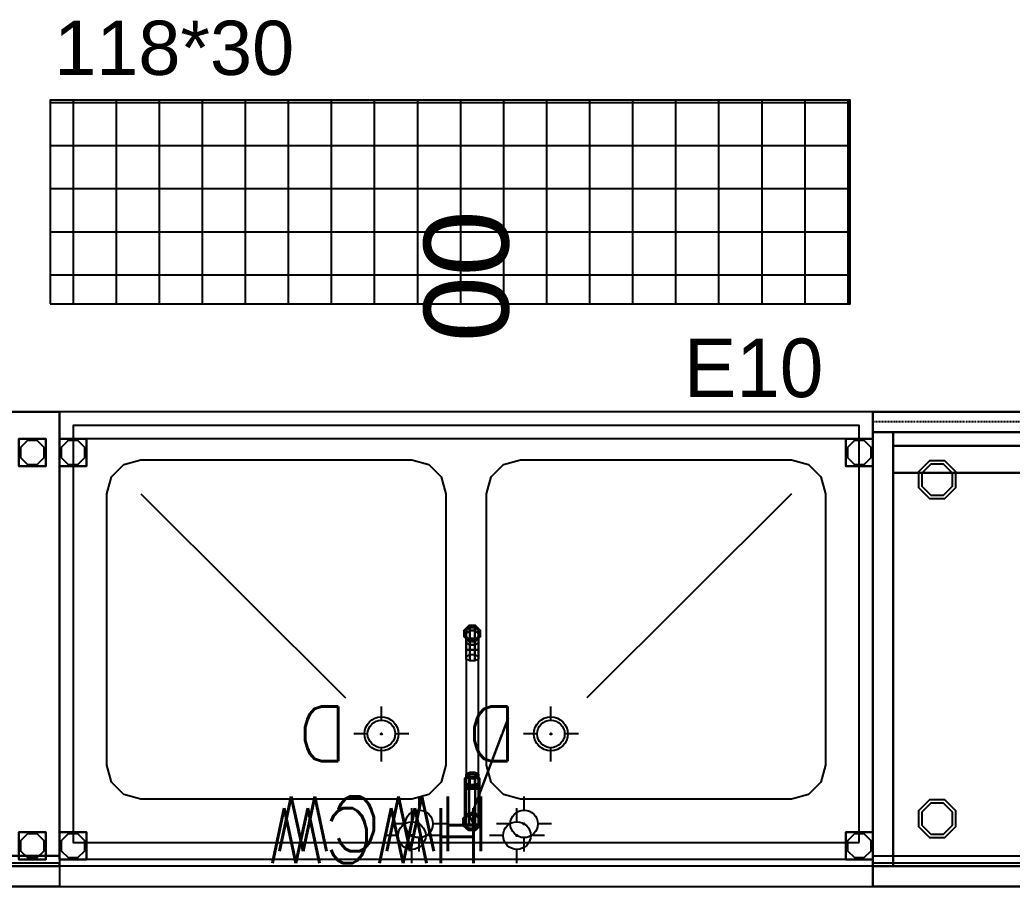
# Model space of a CAD drawing. Header units: millimetres. Extents: x 38967 to 51721, y 49836 to 53207.
# Drawn here: x 48869.7 to 49016.1, y 52332.6 to 52460.5 of the extents above; entities that cross this region are included whole.
import ezdxf
from ezdxf.enums import TextEntityAlignment as Align

# ---------------------------------------------------------------- set-up
doc = ezdxf.new("R2010")
doc.units = ezdxf.units.MM
doc.header["$LTSCALE"] = 5
doc.linetypes.add('NASCOSTA', pattern=[0.375, 0.25, -0.125])
for name, color, linetype in [('200-EquipBlack-3d', 250, 'Continuous'), ('200-EquipBorder-2d', 9, 'Continuous'), ('200-EquipID-2d', 7, 'Continuous'), ('200-EquipInternal-2d', 252, 'Continuous'), ('200-EquipSteel-3d', 9, 'Continuous'), ('250-Cwater-2d', 160, 'Continuous'), ('250-Drain-2D', 140, 'Continuous'), ('250-Hwater-2d', 200, 'Continuous'), ('HG-001 Duvar', 6, 'Continuous'), ('Yer Izgarası', 40, 'Continuous')]:
    doc.layers.add(name, color=color, linetype=linetype)
doc.layers.add('200-InsPoint-3D', color=3, linetype='Continuous', plot=False)
doc.styles.add('Arial', font='arial.ttf')
doc.styles.add('ROMANS', font='micross.ttf')
doc.styles.add('SIMPLEX', font='simplex')
doc.styles.add('TAKSİM', font='GOTHIC.TTF', dxfattribs={"height": 20})
pattern_1 = [(90, (382.64, -1018.652), (-6.35, 1e-15), []), (180, (382.64, -1018.652), (-1e-15, -6.35), [])]

# ---------------------------------------------------------------- blocks, each defined once
blk = doc.blocks.new('DCON')
at = {"layer": '250-Drain-2D'}
for p, q in [((0, 40.6), (0, 20.3)), ((-40.6, 0), (-20.3, 0)), ((20.3, 0), (40.6, 0)), ((0, -20.3), (0, -40.6))]:
    blk.add_line(p, q, dxfattribs=at)
for radius in [20.3, 1]:
    blk.add_circle((0, 0), radius, dxfattribs=at)
blk.add_point((0, 0), dxfattribs=at)
at = {"layer": '250-Drain-2D', "style": 'SIMPLEX', "flags": 8}
blk.add_attdef('D', (50, -40.6), '', height=81, dxfattribs=at)
blk = doc.blocks.new('HCON')
at = {"layer": '250-Hwater-2d'}
for p, q in [((0, 40.6), (0, 20.3)), ((-40.6, 0), (-20.3, 0)), ((20.3, 0), (40.6, 0)), ((0, -20.3), (0, -40.6))]:
    blk.add_line(p, q, dxfattribs=at)
for radius in [20.3, 1]:
    blk.add_circle((0, 0), radius, dxfattribs=at)
blk.add_point((0, 0), dxfattribs=at)
at = {"layer": '250-Hwater-2d', "style": 'SIMPLEX', "flags": 8}
blk.add_attdef('HW', (50, -40.6), '', height=81, dxfattribs=at)
blk = doc.blocks.new('CCON')
at = {"layer": '250-Cwater-2d'}
for p, q in [((0, 40.6), (0, 20.3)), ((-40.6, 0), (-20.3, 0)), ((20.3, 0), (40.6, 0)), ((0, -20.3), (0, -40.6))]:
    blk.add_line(p, q, dxfattribs=at)
for radius in [20.3, 1]:
    blk.add_circle((0, 0), radius, dxfattribs=at)
blk.add_point((0, 0), dxfattribs=at)
at = {"layer": '250-Cwater-2d', "style": 'SIMPLEX', "flags": 8}
blk.add_attdef('CW', (56.5, -40.6), '', height=81, dxfattribs=at)
blk = doc.blocks.new('LG1225P')
at = {"layer": '200-EquipBorder-2d'}
for points in [[(0, -700), (1200, -700), (1200, 0), (0, 0)], [(120, -629), (95, -622.3), (76.7, -604), (70, -579), (70, -179), (76.7, -154), (95, -135.7), (120, -129), (520, -129), (545, -135.7), (563.3, -154), (570, -179), (570, -579), (563.3, -604), (545, -622.3), (520, -629)], [(680, -629), (655, -622.3), (636.7, -604), (630, -579), (630, -179), (636.7, -154), (655, -135.7), (680, -129), (1080, -129), (1105, -135.7), (1123.3, -154), (1130, -179), (1130, -579), (1123.3, -604), (1105, -622.3), (1080, -629)]]:
    blk.add_lwpolyline(points, close=True, dxfattribs=at)
for centre in [(475, -225), (725, -225)]:
    blk.add_circle(centre, 25, dxfattribs=at)
at = {"layer": '200-EquipInternal-2d'}
for p, q in [((0, -30), (1200, -30)), ((120, -579), (422, -278)), ((1080, -579), (778, -278))]:
    blk.add_line(p, q, dxfattribs=at)
blk.add_lwpolyline([(20, -65), (20, -680), (1180, -680), (1180, -65)], close=True, dxfattribs=at)
at = {"layer": '200-EquipSteel-3d'}
for p, q in [((40, -40, 570), (1160, -40, 570)), ((0, -80, 570), (0, -620, 570)), ((1200, -620, 570), (1200, -80, 570)), ((40, -660, 570), (1160, -660, 570)), ((0, -700, 850), (1200, -700, 850))]:
    blk.add_line(p, q, dxfattribs=at)
at = {"layer": '200-EquipSteel-3d', "extrusion": (1, 0, 0)}
blk.add_lwpolyline([(-45, 900), (-34.4, 904.4), (-30, 915), (-30, 1000), (0, 1000), (0, 850)], dxfattribs=at)
at = {"layer": '200-EquipSteel-3d'}
for points in [[(12.8, -42.5), (2.5, -52.8), (2.5, -67.2), (12.8, -77.5), (27.2, -77.5), (37.5, -67.2), (37.5, -52.8), (27.2, -42.5)], [(1172.8, -42.5), (1162.5, -52.8), (1162.5, -67.2), (1172.8, -77.5), (1187.2, -77.5), (1197.5, -67.2), (1197.5, -52.8), (1187.2, -42.5)], [(12.8, -622.5), (2.5, -632.8), (2.5, -647.2), (12.8, -657.5), (27.2, -657.5), (37.5, -647.2), (37.5, -632.8), (27.2, -622.5)], [(1172.8, -622.5), (1162.5, -632.8), (1162.5, -647.2), (1172.8, -657.5), (1187.2, -657.5), (1197.5, -647.2), (1197.5, -632.8), (1187.2, -622.5)]]:
    blk.add_lwpolyline(points, close=True, dxfattribs=at)
for points, elevation in [([(20, -65), (20, -680), (1180, -680), (1180, -65)], 880), ([(120, -629), (95, -622.3), (76.7, -604), (70, -579), (70, -179), (76.7, -154), (95, -135.7), (120, -129), (520, -129), (545, -135.7), (563.3, -154), (570, -179), (570, -579), (563.3, -604), (545, -622.3), (520, -629)], 600), ([(680, -629), (655, -622.3), (636.7, -604), (630, -579), (630, -179), (636.7, -154), (655, -135.7), (680, -129), (1080, -129), (1105, -135.7), (1123.3, -154), (1130, -179), (1130, -579), (1123.3, -604), (1105, -622.3), (1080, -629)], 600)]:
    blk.add_lwpolyline(points, close=True, dxfattribs=dict(at, elevation=elevation))
for points in [[(0, -45, 900), (0, -700, 900), (0, -700, 850), (0, 0, 850)], [(1200, -45, 900), (1200, -700, 900), (1200, -700, 850), (1200, 0, 850)]]:
    blk.add_polyline3d(points, dxfattribs=at)
at = {"layer": '200-EquipSteel-3d', "invisible_edges": 15}
for points in [[(0, 0, 900), (0, 0, 1000), (0, -30, 1000), (0, -30, 900)], [(0, 0, 850), (0, -700, 850), (0, -700, 900), (0, 0, 900)], [(1200, 0, 900), (1200, 0, 1000), (1200, -30, 1000), (1200, -30, 900)], [(1200, 0, 850), (1200, -700, 850), (1200, -700, 900), (1200, 0, 900)], [(0, -30, 900), (0, -30, 915), (0, -34.4, 904.4), (0, -45, 900)], [(1200, -30, 900), (1200, -30, 915), (1200, -34.4, 904.4), (1200, -45, 900)], [(20, -65, 900), (0, -45, 900), (1200, -45, 900), (1180, -65, 900)], [(0, -700, 900), (20, -680, 900), (20, -65, 900), (0, -45, 900)], [(1200, -45, 900), (1180, -65, 900), (1180, -680, 900), (1200, -700, 900)], [(20, -680, 880), (70, -629, 880), (70, -129, 880), (20, -65, 880)], [(70, -129, 880), (20, -65, 880), (1180, -65, 880), (1130, -129, 880)], [(1180, -65, 880), (1130, -129, 880), (1130, -629, 880), (1180, -680, 880)], [(70, -129, 880), (76.7, -154, 880), (70, -179, 880)], [(70, -129, 880), (120, -129, 880), (95, -135.7, 880), (76.7, -154, 880)], [(70, -129, 600), (70, -629, 600), (570, -629, 600), (570, -129, 600)], [(570, -129, 880), (520, -129, 880), (545, -135.7, 880), (563.3, -154, 880)], [(570, -129, 880), (563.3, -154, 880), (570, -179, 880)], [(570, -629, 880), (570, -129, 880), (630, -129, 880), (630, -629, 880)], [(630, -129, 600), (630, -629, 600), (1130, -629, 600), (1130, -129, 600)], [(630, -129, 880), (680, -129, 880), (655, -135.7, 880), (636.7, -154, 880)], [(630, -129, 880), (636.7, -154, 880), (630, -179, 880)], [(1130, -129, 880), (1080, -129, 880), (1105, -135.7, 880), (1123.3, -154, 880)], [(1130, -129, 880), (1123.3, -154, 880), (1130, -179, 880)], [(70, -629, 880), (76.7, -604, 880), (70, -579, 880)], [(570, -629, 880), (563.3, -604, 880), (570, -579, 880)], [(630, -629, 880), (636.7, -604, 880), (630, -579, 880)], [(1130, -629, 880), (1123.3, -604, 880), (1130, -579, 880)], [(70, -629, 880), (120, -629, 880), (95, -622.3, 880), (76.7, -604, 880)], [(570, -629, 880), (520, -629, 880), (545, -622.3, 880), (563.3, -604, 880)], [(630, -629, 880), (680, -629, 880), (655, -622.3, 880), (636.7, -604, 880)], [(1130, -629, 880), (1080, -629, 880), (1105, -622.3, 880), (1123.3, -604, 880)], [(1130, -629, 880), (1180, -680, 880), (20, -680, 880), (70, -629, 880)], [(1180, -680, 900), (1200, -700, 900), (0, -700, 900), (20, -680, 900)]]:
    blk.add_3dface(points, dxfattribs=at)
at = {"layer": '200-InsPoint-3D'}
for p in [(0, 0), (1200, 0), (600, -90), (0, -700), (1200, -700)]:
    blk.add_point(p, dxfattribs=at)
at = {"layer": '250-Cwater-2d'}
blk.add_blockref('CCON', (680, -75), dxfattribs=at).add_auto_attribs({'CW': 'CW'})
at = {"layer": '250-Drain-2D'}
for p in [(475, -225), (725, -225)]:
    blk.add_blockref('DCON', p, dxfattribs=at).add_auto_attribs({'D': 'D'})
at = {"layer": '250-Hwater-2d'}
blk.add_blockref('HCON', (525, -75), dxfattribs=at).add_auto_attribs({'HW': 'HW'})
at = {"layer": '200-InsPoint-3D'}
blk.add_attdef('DISTANG', (0, 0), '', height=1, dxfattribs=at)
at = {"layer": '200-EquipSteel-3d'}
mesh = blk.add_polymesh((6, 3), dxfattribs=at)
for k, corner in enumerate([(40, -80, 850), (40, -80, 50), (40, -80, 50), (0, -80, 850), (0, -80, 50), (0, -80, 50), (0, -40, 850), (0, -40, 50), (0, -80, 50), (40, -40, 850), (40, -40, 50), (40, -80, 50), (40, -40, 850), (40, -40, 850), (40, -80, 850), (0, -40, 850), (0, -40, 850), (0, -80, 850)]):
    mesh.set_mesh_vertex(divmod(k, 3), corner)
mesh = blk.add_polymesh((6, 3), dxfattribs=at)
for k, corner in enumerate([(1200, -80, 850), (1200, -80, 50), (1200, -80, 50), (1160, -80, 850), (1160, -80, 50), (1160, -80, 50), (1160, -40, 850), (1160, -40, 50), (1160, -80, 50), (1200, -40, 850), (1200, -40, 50), (1200, -80, 50), (1200, -40, 850), (1200, -40, 850), (1200, -80, 850), (1160, -40, 850), (1160, -40, 850), (1160, -80, 850)]):
    mesh.set_mesh_vertex(divmod(k, 3), corner)
mesh = blk.add_polymesh((6, 3), dxfattribs=at)
for k, corner in enumerate([(40, -660, 850), (40, -660, 50), (40, -660, 50), (0, -660, 850), (0, -660, 50), (0, -660, 50), (0, -620, 850), (0, -620, 50), (0, -660, 50), (40, -620, 850), (40, -620, 50), (40, -660, 50), (40, -620, 850), (40, -620, 850), (40, -660, 850), (0, -620, 850), (0, -620, 850), (0, -660, 850)]):
    mesh.set_mesh_vertex(divmod(k, 3), corner)
mesh = blk.add_polymesh((6, 3), dxfattribs=at)
for k, corner in enumerate([(1200, -660, 850), (1200, -660, 50), (1200, -660, 50), (1160, -660, 850), (1160, -660, 50), (1160, -660, 50), (1160, -620, 850), (1160, -620, 50), (1160, -660, 50), (1200, -620, 850), (1200, -620, 50), (1200, -660, 50), (1200, -620, 850), (1200, -620, 850), (1200, -660, 850), (1160, -620, 850), (1160, -620, 850), (1160, -660, 850)]):
    mesh.set_mesh_vertex(divmod(k, 3), corner)
blk = doc.blocks.new('SHTEB1')
at = {"layer": '200-EquipBlack-3d'}
for points, invisible_edges in [([(-12.8, 3.7, 947.4), (0.2, -1.8, 947.5), (-5.2, 10.8, 947.4), (-12.8, 3.7, 947.4)], 3), ([(-12.8, 3.7, 947.4), (-12.8, -7.1, 947.4), (0.2, -1.8, 947.5), (-12.8, 3.7, 947.4)], 6), ([(5.6, 10.8, 947.4), (-5.2, 10.8, 947.4), (0.2, -1.8, 947.5), (5.6, 10.8, 947.4)], 6), ([(13.2, 3.7, 947.4), (5.6, 10.8, 947.4), (0.2, -1.8, 947.5), (13.2, 3.7, 947.4)], 6), ([(13.2, -7.1, 947.4), (13.2, 3.7, 947.4), (0.2, -1.8, 947.5), (13.2, -7.1, 947.4)], 6), ([(0.2, -14.5, 935.5), (0.2, -14.5, 947.5), (-41.4, -123.4, 1041.7), (-53.2, -154.5, 1060.2)], 4), ([(-12.8, -7.1, 947.4), (-5.2, -14.5, 947.5), (0.2, -1.8, 947.5), (-12.8, -7.1, 947.4)], 6), ([(-5.2, -14.5, 947.5), (5.6, -14.5, 947.5), (0.2, -1.8, 947.5), (-5.2, -14.5, 947.5)], 6), ([(5.6, -14.5, 947.5), (13.2, -7.1, 947.4), (0.2, -1.8, 947.5), (5.6, -14.5, 947.5)], 6), ([(-41.4, -123.4, 1041.7), (-43.9, -130.1, 1049.3), (-53.2, -154.5, 1060.2)], 10), ([(-43.9, -130.1, 1049.3), (-44.5, -131.7, 1057.3), (-53.2, -154.5, 1072.8), (-53.2, -154.5, 1060.2)], 10), ([(-44.5, -131.7, 1057.3), (-45.1, -133.3, 1065.3), (-51.9, -151.1, 1079.5), (-53.2, -154.5, 1072.8)], 10), ([(-45.1, -133.3, 1065.3), (-45.1, -133.3, 1073.2), (-49.3, -144.1, 1082.6), (-51.9, -151.1, 1079.5)], 10), ([(-49.3, -144.1, 1082.6), (-45.1, -133.3, 1073.2), (-46.8, -137.7, 1079.5), (-49.3, -144.1, 1082.6)], 1)]:
    blk.add_3dface(points, dxfattribs=dict(at, invisible_edges=invisible_edges))
at = {"layer": '200-EquipInternal-2d'}
blk.add_lwpolyline([(9, 3.7), (3.7, 9), (-3.7, 9), (-9, 3.7), (-9, -285.4), (-3.7, -290.6), (3.7, -290.6), (9, -285.4)], close=True, dxfattribs=at)
at = {"layer": '200-EquipSteel-3d', "extrusion": (-1, 0, 0)}
for p, q in [((5.6, -14.5, 930.6), (-5.2, 10.8, 930.6)), ((5.6, -14.5, 935.5), (-5.2, 10.8, 935.5)), ((4.5, -12, 933.2), (-4.1, 8.3, 933.2))]:
    blk.add_line(p, q, dxfattribs=at)
at = {"layer": '200-EquipSteel-3d', "extrusion": (0, -0.866025, 0.5), "elevation": 537.9}
blk.add_lwpolyline([(-9, 795.3), (-9, 787.8), (-3.7, 782.6), (3.7, 782.6), (9, 787.8), (9, 795.3), (3.7, 800.6), (-3.7, 800.6)], close=True, dxfattribs=at)
at = {"layer": '200-EquipSteel-3d'}
for points in [[(-5.2, 10.8, 930.6), (-5.2, 10.8, 879), (-12.8, 3.7, 879), (-12.8, 3.7, 930.6)], [(-5.2, 10.8, 930.6), (-12.8, 3.7, 930.6), (-10.2, 2.6, 933.2), (-4.1, 8.3, 933.2)], [(-5.2, 10.8, 935.5), (-4.1, 8.3, 933.2), (-10.2, 2.6, 933.2), (-12.8, 3.7, 935.5)], [(-5.2, 10.8, 935.5), (-12.8, 3.7, 935.5), (-12.8, 3.7, 947.4), (-5.2, 10.8, 947.4)], [(-12.8, 3.7, 930.6), (-12.8, 3.7, 879), (-12.8, -7.1, 879), (-12.8, -7.1, 930.6)], [(-12.8, 3.7, 930.6), (-12.8, -7.1, 930.6), (-10.2, -6, 933.2), (-10.2, 2.6, 933.2)], [(-10.2, 2.6, 933.2), (-10.2, -6, 933.2), (-12.8, -7.1, 935.5), (-12.8, 3.7, 935.5)], [(-12.8, 3.7, 947.4), (-12.8, 3.7, 935.5), (-12.8, -7.1, 935.5), (-12.8, -7.1, 947.4)], [(-10.8, 2.4, 917.4), (-10.8, -48.5, 922), (-4.5, -49.5, 927.5), (-4.5, 2.5, 923.7)], [(-10.8, 2.3, 908.5), (-10.8, -50.9, 914.3), (-10.8, -48.5, 922), (-10.8, 2.4, 917.4)], [(-4.5, 2.2, 902.1), (-4.5, -56.1, 908.8), (-10.8, -50.9, 914.3), (-10.8, 2.3, 908.5)], [(5.6, 10.8, 930.6), (5.6, 10.8, 879), (-5.2, 10.8, 879), (-5.2, 10.8, 930.6)], [(5.6, 10.8, 930.6), (-5.2, 10.8, 930.6), (-4.1, 8.3, 933.2), (4.5, 8.3, 933.2)], [(4.5, 8.3, 933.2), (-4.1, 8.3, 933.2), (-5.2, 10.8, 935.5), (5.6, 10.8, 935.5)], [(5.6, 10.8, 935.5), (-5.2, 10.8, 935.5), (-5.2, 10.8, 947.4), (5.6, 10.8, 947.4)], [(-4.5, 2.5, 923.7), (-4.5, -49.5, 927.5), (4.5, -49.5, 927.5), (4.5, 2.5, 923.7)], [(-4.5, -56.1, 908.8), (-4.5, 2.2, 902.1), (4.5, 2.2, 902.1), (4.5, -56.1, 908.8)], [(13.2, 3.7, 930.6), (5.6, 10.8, 930.6), (4.5, 8.3, 933.2), (10.6, 2.6, 933.2)], [(10.6, 2.6, 933.2), (4.5, 8.3, 933.2), (5.6, 10.8, 935.5), (13.2, 3.7, 935.5)], [(10.8, -48.5, 922), (10.8, 2.4, 917.4), (4.5, 2.5, 923.7), (4.5, -49.5, 927.5)], [(4.5, -56.1, 908.8), (4.5, 2.2, 902.1), (10.8, 2.3, 908.5), (10.8, -50.9, 914.3)], [(13.2, 3.7, 930.6), (13.2, 3.7, 879), (5.6, 10.8, 879), (5.6, 10.8, 930.6)], [(5.6, 10.8, 935.5), (5.6, 10.8, 947.4), (13.2, 3.7, 947.4), (13.2, 3.7, 935.5)], [(13.2, -7.1, 930.6), (13.2, 3.7, 930.6), (10.6, 2.6, 933.2), (10.6, -6, 933.2)], [(10.6, -6, 933.2), (10.6, 2.6, 933.2), (13.2, 3.7, 935.5), (13.2, -7.1, 935.5)], [(10.8, -50.9, 914.3), (10.8, 2.3, 908.5), (10.8, 2.3, 917.4), (10.8, -48.5, 922)], [(13.2, -7.1, 930.6), (13.2, -7.1, 879), (13.2, 3.7, 879), (13.2, 3.7, 930.6)], [(13.2, 3.7, 935.5), (13.2, 3.7, 947.4), (13.2, -7.1, 947.4), (13.2, -7.1, 935.5)], [(-12.8, -7.1, 930.6), (-5.2, -14.5, 930.6), (-4.1, -12, 933.2), (-10.2, -6, 933.2)], [(-12.8, -7.1, 935.5), (-10.2, -6, 933.2), (-4.1, -12, 933.2), (-5.2, -14.5, 935.5)], [(-12.8, -7.1, 930.6), (-12.8, -7.1, 879), (-5.2, -14.5, 879), (-5.2, -14.5, 930.6)], [(-12.8, -7.1, 935.5), (-5.2, -14.5, 935.5), (-5.2, -14.5, 947.5), (-12.8, -7.1, 947.4)], [(-4.1, -12, 933.2), (-5.2, -14.5, 930.6), (5.6, -14.5, 930.6), (4.5, -12, 933.2)], [(-4.1, -12, 933.2), (4.5, -12, 933.2), (5.6, -14.5, 935.5), (-5.2, -14.5, 935.5)], [(-5.2, -14.5, 930.6), (-5.2, -14.5, 879), (5.6, -14.5, 879), (5.6, -14.5, 930.6)], [(-5.2, -14.5, 935.5), (5.6, -14.5, 935.5), (5.6, -14.5, 947.5), (-5.2, -14.5, 947.5)], [(4.5, -12, 933.2), (5.6, -14.5, 930.6), (13.2, -7.1, 930.6), (10.6, -6, 933.2)], [(5.6, -14.5, 935.5), (4.5, -12, 933.2), (10.6, -6, 933.2), (13.2, -7.1, 935.5)], [(5.6, -14.5, 930.6), (5.6, -14.5, 879), (13.2, -7.1, 879), (13.2, -7.1, 930.6)], [(5.6, -14.5, 947.5), (5.6, -14.5, 935.5), (13.2, -7.1, 935.5), (13.2, -7.1, 947.4)], [(-4.5, -49.5, 927.5), (-4.5, -51, 931.3), (-10.8, -54.3, 928.1), (-10.8, -48.5, 922)], [(-10.8, -48.5, 922), (-10.8, -54.3, 928.1), (-10.8, -62.1, 923.6), (-10.8, -50.9, 914.3)], [(-10.8, -57.1, 937), (-4.5, -50.8, 937), (-3.7, -54.7, 950.3), (-9, -59.3, 947.7)], [(-4.5, -51, 931.3), (-4.5, -50.8, 937), (-10.8, -57.1, 937), (-10.8, -54.3, 928.1)], [(-10.8, -50.9, 914.3), (-4.5, -56.1, 908.8), (-4.5, -68.5, 920.5), (-10.8, -62.1, 923.6)], [(-10.8, -54.3, 928.1), (-10.8, -57.1, 937), (-10.8, -66, 937), (-10.8, -62.1, 923.6)], [(-10.8, -66, 937), (-9, -65.7, 943.9), (-9, -59.3, 947.7), (-10.8, -57.1, 937)], [(-9, -59.3, 947.7), (-3.7, -54.7, 950.3), (-3.7, -65.6, 962.3), (-9, -68.2, 957.7)], [(4.5, -49.5, 927.5), (4.5, -51, 931.3), (-4.5, -51, 931.3), (-4.5, -49.5, 927.5)], [(-4.5, -50.8, 937), (4.5, -50.8, 937), (3.7, -54.7, 950.3), (-3.7, -54.7, 950.3)], [(4.5, -51, 931.3), (4.5, -50.8, 937), (-4.5, -50.8, 937), (-4.5, -51, 931.3)], [(-4.5, -56.1, 908.8), (4.5, -56.1, 908.8), (4.5, -68.5, 920.5), (-4.5, -68.5, 920.5)], [(-3.7, -54.7, 950.3), (3.7, -54.7, 950.3), (3.7, -65.6, 962.3), (-3.7, -65.6, 962.3)], [(4.5, -50.8, 937), (10.8, -57.1, 937), (9, -59.3, 947.7), (3.7, -54.7, 950.3)], [(3.7, -54.7, 950.3), (9, -59.3, 947.7), (9, -68.2, 957.7), (3.7, -65.6, 962.3)], [(4.5, -49.5, 927.5), (10.8, -48.5, 922), (10.8, -54.3, 928.1), (4.5, -51, 931.3)], [(4.5, -51, 931.3), (10.8, -54.3, 928.1), (10.8, -57.1, 937), (4.5, -50.8, 937)], [(4.5, -56.1, 908.8), (10.8, -50.9, 914.3), (10.8, -62.1, 923.6), (4.5, -68.5, 920.5)], [(10.8, -66, 937), (10.8, -57.1, 937), (9, -59.3, 947.7), (9, -65.7, 943.9)], [(10.8, -48.5, 922), (10.8, -50.9, 914.3), (10.8, -62.1, 923.6), (10.8, -54.3, 928.1)], [(10.8, -54.3, 928.1), (10.8, -62.1, 923.6), (10.8, -66, 937), (10.8, -57.1, 937)], [(-10.8, -62.1, 923.6), (-4.5, -68.5, 920.5), (-4.5, -72.4, 937), (-10.8, -66, 937)], [(-4.5, -72.4, 937), (-3.7, -72.6, 941.3), (-9, -65.7, 943.9), (-10.8, -66, 937)], [(-9, -65.7, 943.9), (-9, -71.9, 951.2), (-9, -68.2, 957.7), (-9, -59.3, 947.7)], [(-3.7, -72.6, 941.3), (-3.7, -74.6, 946.7), (-9, -71.9, 951.2), (-9, -65.7, 943.9)], [(-4.5, -68.5, 920.5), (4.5, -68.5, 920.5), (4.5, -72.4, 937), (-4.5, -72.4, 937)], [(4.5, -72.4, 937), (3.7, -72.6, 941.3), (-3.7, -72.6, 941.3), (-4.5, -72.4, 937)], [(3.7, -72.6, 941.3), (3.7, -74.6, 946.7), (-3.7, -74.6, 946.7), (-3.7, -72.6, 941.3)], [(3.7, -72.6, 941.3), (9, -65.7, 943.9), (9, -71.9, 951.2), (3.7, -74.6, 946.7)], [(4.5, -72.4, 937), (10.8, -66, 937), (9, -65.7, 943.9), (3.7, -72.6, 941.3)], [(4.5, -68.5, 920.5), (10.8, -62.1, 923.6), (10.8, -66, 937), (4.5, -72.4, 937)], [(9, -65.7, 943.9), (9, -59.3, 947.7), (9, -68.2, 957.7), (9, -71.9, 951.2)], [(-3.7, -255.3, 1066.7), (-9, -255.3, 1061.4), (-9, -241.4, 1057.7), (-3.7, -238.8, 1062.3)], [(-9, -255.3, 1054), (-9, -255.3, 1061.4), (-9, -241.4, 1057.7), (-9, -245.1, 1051.2)], [(-3.7, -255.3, 1048.7), (-9, -255.3, 1054), (-9, -245.1, 1051.2), (-3.7, -247.8, 1046.7)], [(3.7, -255.3, 1066.7), (-3.7, -255.3, 1066.7), (-3.7, -238.8, 1062.3), (3.7, -238.8, 1062.3)], [(-3.7, -255.3, 1048.7), (-3.7, -247.8, 1046.7), (3.7, -247.8, 1046.7), (3.7, -255.3, 1048.7)], [(9, -255.3, 1061.4), (3.7, -255.3, 1066.7), (3.7, -238.8, 1062.3), (9, -241.4, 1057.7)], [(3.7, -255.3, 1048.7), (3.7, -247.8, 1046.7), (9, -245.1, 1051.2), (9, -255.3, 1054)], [(9, -255.3, 1054), (9, -245.1, 1051.2), (9, -241.4, 1057.7), (9, -255.3, 1061.4)], [(-9, -265.4, 1051.2), (-9, -269.1, 1057.7), (-9, -255.3, 1061.4), (-9, -255.3, 1054)], [(-3.7, -271.8, 1062.3), (-9, -269.1, 1057.7), (-9, -255.3, 1061.4), (-3.7, -255.3, 1066.7)], [(-3.7, -262.8, 1046.7), (-9, -265.4, 1051.2), (-9, -255.3, 1054), (-3.7, -255.3, 1048.7)], [(-3.7, -268.3, 1041.2), (-9, -272.8, 1043.8), (-9, -265.4, 1051.2), (-3.7, -262.8, 1046.7)], [(3.7, -271.8, 1062.3), (-3.7, -271.8, 1062.3), (-3.7, -255.3, 1066.7), (3.7, -255.3, 1066.7)], [(-3.7, -262.8, 1046.7), (-3.7, -255.3, 1048.7), (3.7, -255.3, 1048.7), (3.7, -262.8, 1046.7)], [(-3.7, -268.3, 1041.2), (-3.7, -262.8, 1046.7), (3.7, -262.8, 1046.7), (3.7, -268.3, 1041.2)], [(9, -269.1, 1057.7), (3.7, -271.8, 1062.3), (3.7, -255.3, 1066.7), (9, -255.3, 1061.4)], [(3.7, -262.8, 1046.7), (3.7, -255.3, 1048.7), (9, -255.3, 1054), (9, -265.4, 1051.2)], [(3.7, -268.3, 1041.2), (3.7, -262.8, 1046.7), (9, -265.4, 1051.2), (9, -272.8, 1043.8)], [(9, -265.4, 1051.2), (9, -255.3, 1054), (9, -255.3, 1061.4), (9, -269.1, 1057.7)], [(-4.8, -267.6, 977.4), (-11.7, -274.4, 977.4), (-11.7, -274.4, 988.8), (-4.8, -267.6, 988.8)], [(-3.7, -270.3, 994.5), (-4.8, -267.6, 988.8), (-11.7, -274.4, 988.8), (-9, -275.5, 994.5)], [(-4.8, -267.6, 977.4), (-3.7, -270.3, 973), (-9, -275.5, 973), (-11.7, -274.4, 977.4)], [(-11.7, -274.4, 977.4), (-11.7, -284.1, 977.4), (-11.7, -284.1, 988.8), (-11.7, -274.4, 988.8)], [(-9, -275.5, 994.5), (-11.7, -274.4, 988.8), (-11.7, -284.1, 988.8), (-9, -283, 994.5)], [(-11.7, -274.4, 977.4), (-9, -275.5, 973), (-9, -283, 973), (-11.7, -284.1, 977.4)], [(-9, -272.8, 1043.8), (-9, -279.3, 1047.5), (-9, -269.1, 1057.7), (-9, -265.4, 1051.2)], [(-3.7, -270.3, 1033.7), (-9, -275.5, 1033.7), (-9, -272.8, 1043.8), (-3.7, -268.3, 1041.2)], [(-3.7, -283.8, 1050.2), (-9, -279.3, 1047.5), (-9, -269.1, 1057.7), (-3.7, -271.8, 1062.3)], [(-3.7, -270.3, 994.5), (-9, -275.5, 994.5), (-9, -275.5, 1033.7), (-3.7, -270.3, 1033.7)], [(-9, -275.5, 1033.7), (-9, -283, 1033.7), (-9, -279.3, 1047.5), (-9, -272.8, 1043.8)], [(-9, -275.5, 994.5), (-9, -283, 994.5), (-9, -283, 1033.7), (-9, -275.5, 1033.7)], [(4.8, -267.6, 977.4), (-4.8, -267.6, 977.4), (-4.8, -267.6, 988.8), (4.8, -267.6, 988.8)], [(3.7, -270.3, 994.5), (4.8, -267.6, 988.8), (-4.8, -267.6, 988.8), (-3.7, -270.3, 994.5)], [(4.8, -267.6, 977.4), (3.7, -270.3, 973), (-3.7, -270.3, 973), (-4.8, -267.6, 977.4)], [(-3.7, -270.3, 1033.7), (-3.7, -268.3, 1041.2), (3.7, -268.3, 1041.2), (3.7, -270.3, 1033.7)], [(3.7, -270.3, 994.5), (-3.7, -270.3, 994.5), (-3.7, -270.3, 1033.7), (3.7, -270.3, 1033.7)], [(3.7, -283.8, 1050.2), (-3.7, -283.8, 1050.2), (-3.7, -271.8, 1062.3), (3.7, -271.8, 1062.3)], [(9, -275.5, 994.5), (11.7, -274.4, 988.8), (4.8, -267.6, 988.8), (3.7, -270.3, 994.5)], [(11.7, -274.4, 977.4), (9, -275.5, 973), (3.7, -270.3, 973), (4.8, -267.6, 977.4)], [(3.7, -270.3, 1033.7), (3.7, -268.3, 1041.2), (9, -272.8, 1043.8), (9, -275.5, 1033.7)], [(9, -279.3, 1047.5), (3.7, -283.8, 1050.2), (3.7, -271.8, 1062.3), (9, -269.1, 1057.7)], [(9, -275.5, 994.5), (3.7, -270.3, 994.5), (3.7, -270.3, 1033.7), (9, -275.5, 1033.7)], [(11.7, -274.4, 977.4), (4.8, -267.6, 977.4), (4.8, -267.6, 988.8), (11.7, -274.4, 988.8)], [(9, -272.8, 1043.8), (9, -265.4, 1051.2), (9, -269.1, 1057.7), (9, -279.3, 1047.5)], [(9, -275.5, 1033.7), (9, -272.8, 1043.8), (9, -279.3, 1047.5), (9, -283, 1033.7)], [(9, -283, 994.5), (11.7, -284.1, 988.8), (11.7, -274.4, 988.8), (9, -275.5, 994.5)], [(11.7, -284.1, 977.4), (9, -283, 973), (9, -275.5, 973), (11.7, -274.4, 977.4)], [(9, -283, 994.5), (9, -275.5, 994.5), (9, -275.5, 1033.7), (9, -283, 1033.7)], [(11.7, -284.1, 977.4), (11.7, -274.4, 977.4), (11.7, -274.4, 988.8), (11.7, -284.1, 988.8)], [(-9, -283, 994.5), (-11.7, -284.1, 988.8), (-4.8, -291, 988.8), (-3.7, -288.3, 994.5)], [(-11.7, -284.1, 977.4), (-9, -283, 973), (-3.7, -288.3, 973), (-4.8, -291, 977.4)], [(-11.7, -284.1, 977.4), (-4.8, -291, 977.4), (-4.8, -291, 988.8), (-11.7, -284.1, 988.8)], [(-3.7, -288.3, 1033.7), (-9, -283, 1033.7), (-9, -279.3, 1047.5), (-3.7, -283.8, 1050.2)], [(-9, -283, 994.5), (-3.7, -288.3, 994.5), (-3.7, -288.3, 1033.7), (-9, -283, 1033.7)], [(-3.7, -288.3, 994.5), (-4.8, -291, 988.8), (4.8, -291, 988.8), (3.7, -288.3, 994.5)], [(-4.8, -291, 977.4), (-3.7, -288.3, 973), (3.7, -288.3, 973), (4.8, -291, 977.4)], [(-4.8, -291, 977.4), (4.8, -291, 977.4), (4.8, -291, 988.8), (-4.8, -291, 988.8)], [(3.7, -288.3, 1033.7), (-3.7, -288.3, 1033.7), (-3.7, -283.8, 1050.2), (3.7, -283.8, 1050.2)], [(-3.7, -288.3, 994.5), (3.7, -288.3, 994.5), (3.7, -288.3, 1033.7), (-3.7, -288.3, 1033.7)], [(9, -283, 1033.7), (3.7, -288.3, 1033.7), (3.7, -283.8, 1050.2), (9, -279.3, 1047.5)], [(3.7, -288.3, 994.5), (9, -283, 994.5), (9, -283, 1033.7), (3.7, -288.3, 1033.7)], [(3.7, -288.3, 994.5), (4.8, -291, 988.8), (11.7, -284.1, 988.8), (9, -283, 994.5)], [(4.8, -291, 977.4), (3.7, -288.3, 973), (9, -283, 973), (11.7, -284.1, 977.4)], [(4.8, -291, 977.4), (11.7, -284.1, 977.4), (11.7, -284.1, 988.8), (4.8, -291, 988.8)]]:
    blk.add_3dface(points, dxfattribs=at)
at = {"layer": '250-Cwater-2d'}
blk.add_blockref('CCON', (78.5, 1.5), dxfattribs=at).add_auto_attribs({'CW': 'CW'})
at = {"layer": '250-Hwater-2d'}
blk.add_blockref('HCON', (-76.5, 1.5), dxfattribs=at).add_auto_attribs({'HW': 'HW'})
blk = doc.blocks.new('attrib')
at = {"layer": '200-EquipID-2d', "style": 'Arial'}
blk.add_attdef('POS', text='', height=2.5, dxfattribs=at).set_placement((0, 0, -1), align=Align.MIDDLE)
at = {"layer": '200-EquipID-2d', "style": 'ROMANS', "flags": 1}
for tag, p in [('ZONA', (0, -4.905, -2)), ('EQUIPMENTDATA', (0, -7.89, -2)), ('LONGDESCR', (0, -11.302, -2)), ('EQUIPMENTCONN', (0, -14.714, -2)), ('ACCESSORYDATA', (0, -18.552, -2)), ('ACCESSORYCONN', (0, -21.857, -2))]:
    blk.add_attdef(tag, text='', height=2.5, dxfattribs=at).set_placement(p, align=Align.CENTER)
blk = doc.blocks.new('TG1210P')
at = {"layer": '200-EquipBorder-2d'}
blk.add_lwpolyline([(0, 0), (1200, 0), (1200, -700), (0, -700)], close=True, dxfattribs=at)
at = {"layer": '200-EquipInternal-2d'}
blk.add_line((0, -30), (1200, -30), dxfattribs=at)
at = {"layer": '200-EquipSteel-3d'}
for points in [[(32.8, -42.5), (22.5, -52.8), (22.5, -67.2), (32.8, -77.5), (47.2, -77.5), (57.5, -67.2), (57.5, -52.8), (47.2, -42.5)], [(1152.8, -42.5), (1142.5, -52.8), (1142.5, -67.2), (1152.8, -77.5), (1167.2, -77.5), (1177.5, -67.2), (1177.5, -52.8), (1167.2, -42.5)], [(32.8, -622.5), (22.5, -632.8), (22.5, -647.2), (32.8, -657.5), (47.2, -657.5), (57.5, -647.2), (57.5, -632.8), (47.2, -622.5)], [(1152.8, -622.5), (1142.5, -632.8), (1142.5, -647.2), (1152.8, -657.5), (1167.2, -657.5), (1177.5, -647.2), (1177.5, -632.8), (1167.2, -622.5)]]:
    blk.add_lwpolyline(points, close=True, dxfattribs=at)
at = {"layer": '200-EquipSteel-3d', "invisible_edges": 15}
for points in [[(0, 0, 900), (0, 0, 1000), (0, -30, 1000), (0, -30, 900)], [(0, 0, 850), (0, -700, 850), (0, -700, 900), (0, 0, 900)], [(1200, 0, 850), (1200, -700, 850), (1200, -700, 900), (1200, 0, 900)], [(1200, 0, 900), (1200, 0, 1000), (1200, -30, 1000), (1200, -30, 900)], [(0, -30, 900), (0, -30, 915), (0, -34.4, 904.4), (0, -45, 900)], [(1200, -30, 900), (1200, -30, 915), (1200, -34.4, 904.4), (1200, -45, 900)]]:
    blk.add_3dface(points, dxfattribs=at)
at = {"layer": '200-EquipSteel-3d'}
for points in [[(0, 0, 1000), (1200, 0, 1000), (1200, -30, 1000), (0, -30, 1000)], [(0, 0, 1000), (0, 0, 850), (1200, 0, 850), (1200, 0, 1000)], [(1200, 0, 850), (1200, -700, 850), (0, -700, 850), (0, 0, 850)], [(0, -30, 1000), (1200, -30, 1000), (1200, -30, 915), (0, -30, 915)], [(0, -30, 915), (0, -34.4, 904.4), (1200, -34.4, 904.4), (1200, -30, 915)], [(0, -45, 900), (0, -34.4, 904.4), (1200, -34.4, 904.4), (1200, -45, 900)], [(1200, -700, 900), (0, -700, 900), (0, -45, 900), (1200, -45, 900)], [(1200, -700, 900), (0, -700, 900), (0, -700, 850), (1200, -700, 850)]]:
    blk.add_3dface(points, dxfattribs=at)
at = {"layer": '200-InsPoint-3D'}
for p in [(0, 0), (1200, 0), (0, -700), (1200, -700)]:
    blk.add_point(p, dxfattribs=at)
at = {"layer": '200-InsPoint-3D', "flags": 9}
blk.add_attdef('DISTANG', (0, 0), '', height=1, dxfattribs=at)
at = {"layer": '200-EquipSteel-3d'}
mesh = blk.add_polymesh((6, 3), dxfattribs=at)
for k, corner in enumerate([(60, -80, 850), (60, -80, 50), (60, -80, 50), (20, -80, 850), (20, -80, 50), (20, -80, 50), (20, -40, 850), (20, -40, 50), (20, -80, 50), (60, -40, 850), (60, -40, 50), (60, -80, 50), (60, -40, 850), (60, -40, 850), (60, -80, 850), (20, -40, 850), (20, -40, 850), (20, -80, 850)]):
    mesh.set_mesh_vertex(divmod(k, 3), corner)
mesh = blk.add_polymesh((6, 3), dxfattribs=at)
for k, corner in enumerate([(1180, -80, 850), (1180, -80, 50), (1180, -80, 50), (1140, -80, 850), (1140, -80, 50), (1140, -80, 50), (1140, -40, 850), (1140, -40, 50), (1140, -80, 50), (1180, -40, 850), (1180, -40, 50), (1180, -80, 50), (1180, -40, 850), (1180, -40, 850), (1180, -80, 850), (1140, -40, 850), (1140, -40, 850), (1140, -80, 850)]):
    mesh.set_mesh_vertex(divmod(k, 3), corner)
mesh = blk.add_polymesh((6, 3), dxfattribs=at)
for k, corner in enumerate([(60, -660, 850), (60, -660, 50), (60, -660, 50), (20, -660, 850), (20, -660, 50), (20, -660, 50), (20, -620, 850), (20, -620, 50), (20, -660, 50), (60, -620, 850), (60, -620, 50), (60, -660, 50), (60, -620, 850), (60, -620, 850), (60, -660, 850), (20, -620, 850), (20, -620, 850), (20, -660, 850)]):
    mesh.set_mesh_vertex(divmod(k, 3), corner)
mesh = blk.add_polymesh((6, 3), dxfattribs=at)
for k, corner in enumerate([(1180, -660, 850), (1180, -660, 50), (1180, -660, 50), (1140, -660, 850), (1140, -660, 50), (1140, -660, 50), (1140, -620, 850), (1140, -620, 50), (1140, -660, 50), (1180, -620, 850), (1180, -620, 50), (1180, -660, 50), (1180, -620, 850), (1180, -620, 850), (1180, -660, 850), (1140, -620, 850), (1140, -620, 850), (1140, -660, 850)]):
    mesh.set_mesh_vertex(divmod(k, 3), corner)
blk = doc.blocks.new('MTN1210P')
at = {"layer": '200-EquipBlack-3d', "extrusion": (0, -1, 0)}
for points, elevation in [([(125, 525), (55, 525), (55, 725), (125, 725)], 620), ([(875, 525), (945, 525), (945, 725), (875, 725)], 640)]:
    blk.add_lwpolyline(points, close=True, dxfattribs=dict(at, elevation=elevation))
at = {"layer": '200-EquipBlack-3d'}
for points in [[(72.5, -620, 525), (72.5, -620, 725), (55, -620, 725), (55, -620, 525)], [(125, -630, 725), (125, -630, 525), (72.5, -620, 525), (72.5, -620, 725)], [(875, -650, 725), (875, -650, 525), (927.5, -640, 525), (927.5, -640, 725)], [(927.5, -640, 525), (927.5, -640, 725), (945, -640, 725), (945, -640, 525)]]:
    blk.add_3dface(points, dxfattribs=at)
at = {"layer": '200-EquipBorder-2d'}
blk.add_lwpolyline([(0, 0), (1200, 0), (1200, -700), (0, -700)], close=True, dxfattribs=at)
at = {"layer": '200-EquipInternal-2d'}
blk.add_line((0, -30), (1200, -30), dxfattribs=at)
at = {"layer": '200-EquipInternal-2d', "linetype": 'NASCOSTA'}
blk.add_lwpolyline([(0, -670), (600, -670), (600, -685), (1200, -685)], dxfattribs=at)
at = {"layer": '200-EquipSteel-3d'}
for p, q in [((0, -700, 850), (0, 0, 850)), ((1200, -700, 850), (1200, 0, 850)), ((0, -700, 900), (0, -45, 900)), ((1200, -700, 900), (1200, -45, 900))]:
    blk.add_line(p, q, dxfattribs=at)
at = {"layer": '200-EquipSteel-3d', "elevation": 50}
for points in [[(83.5, -72.3), (67.3, -88.5), (67.3, -111.5), (83.5, -127.7), (106.5, -127.7), (122.7, -111.5), (122.7, -88.5), (106.5, -72.3)], [(1093.5, -72.3), (1077.3, -88.5), (1077.3, -111.5), (1093.5, -127.7), (1116.5, -127.7), (1132.7, -111.5), (1132.7, -88.5), (1116.5, -72.3)], [(83.5, -572.3), (67.3, -588.5), (67.3, -611.5), (83.5, -627.7), (106.5, -627.7), (122.7, -611.5), (122.7, -588.5), (106.5, -572.3)], [(1093.5, -572.3), (1077.3, -588.5), (1077.3, -611.5), (1093.5, -627.7), (1116.5, -627.7), (1132.7, -611.5), (1132.7, -588.5), (1116.5, -572.3)]]:
    blk.add_lwpolyline(points, close=True, dxfattribs=at)
at = {"layer": '200-EquipSteel-3d'}
for points in [[(85.6, -77.3), (72.3, -90.6), (72.3, -109.4), (85.6, -122.7), (104.4, -122.7), (117.7, -109.4), (117.7, -90.6), (104.4, -77.3)], [(1095.6, -77.3), (1082.3, -90.6), (1082.3, -109.4), (1095.6, -122.7), (1114.4, -122.7), (1127.7, -109.4), (1127.7, -90.6), (1114.4, -77.3)], [(85.6, -577.3), (72.3, -590.6), (72.3, -609.4), (85.6, -622.7), (104.4, -622.7), (117.7, -609.4), (117.7, -590.6), (104.4, -577.3)], [(1095.6, -577.3), (1082.3, -590.6), (1082.3, -609.4), (1095.6, -622.7), (1114.4, -622.7), (1127.7, -609.4), (1127.7, -590.6), (1114.4, -577.3)]]:
    blk.add_lwpolyline(points, close=True, dxfattribs=at)
at = {"layer": '200-EquipSteel-3d', "extrusion": (0, -1, 0)}
for points, elevation in [([(30, 240), (620, 240), (620, 810), (30, 810)], 610), ([(970, 240), (400, 240), (400, 810), (970, 810)], 630)]:
    blk.add_lwpolyline(points, close=True, dxfattribs=dict(at, elevation=elevation))
at = {"layer": '200-EquipSteel-3d'}
for points in [[(1200, 0, 850), (1200, -700, 850), (0, -700, 850), (0, 0, 850)], [(1200, 0, 850), (1200, 0, 240), (0, 0, 240), (0, 0, 850)], [(0, -30, 1000), (1200, -30, 1000), (1200, 0, 1000), (0, 0, 1000)], [(0, 0, 1000), (0, 0, 850), (1200, 0, 850), (1200, 0, 1000)], [(1200, 0, 850), (1200, -30, 850), (1200, -30, 240), (1200, 0, 240)], [(0, -30, 240), (0, 0, 240), (0, 0, 850), (0, -30, 850)], [(0, 0, 850), (0, -30, 850), (1200, -30, 850), (1200, 0, 850)], [(1200, 0, 240), (1200, -30, 240), (0, -30, 240), (0, 0, 240)], [(0, -670, 200), (0, -30, 200), (0, -30, 850), (0, -670, 850)], [(0, -30, 200), (30, -30, 200), (30, -30, 850), (0, -30, 850)], [(0, -670, 200), (30, -670, 200), (30, -30, 200), (0, -30, 200)], [(0, -670, 850), (30, -670, 850), (30, -30, 850), (0, -30, 850)], [(0, -30, 850), (0, -30, 240), (1200, -30, 240), (1200, -30, 850)], [(0, -30, 1000), (1200, -30, 1000), (1200, -30, 915), (0, -30, 915)], [(0, -30, 915), (0, -34.4, 904.4), (1200, -34.4, 904.4), (1200, -30, 915)], [(0, -45, 900), (0, -34.4, 904.4), (1200, -34.4, 904.4), (1200, -45, 900)], [(30, -670, 200), (30, -30, 200), (30, -30, 850), (30, -670, 850)], [(30, -610, 530), (30, -30, 530), (1170, -30, 530), (1170, -610, 530)], [(1170, -30, 490), (30, -30, 490), (30, -30, 530), (1170, -30, 530)], [(30, -610, 490), (30, -30, 490), (30, -30, 530), (30, -610, 530)], [(30, -670, 240), (30, -30, 240), (1170, -30, 240), (1170, -670, 240)], [(1170, -670, 200), (1170, -30, 200), (30, -30, 200), (30, -670, 200)], [(30, -30, 200), (30, -30, 240), (1170, -30, 240), (1170, -30, 200)], [(1170, -670, 850), (1200, -670, 850), (1200, -30, 850), (1170, -30, 850)], [(1170, -670, 200), (1200, -670, 200), (1200, -30, 200), (1170, -30, 200)], [(1170, -30, 200), (1200, -30, 200), (1200, -30, 850), (1170, -30, 850)], [(1170, -670, 200), (1170, -30, 200), (1170, -30, 850), (1170, -670, 850)], [(1170, -610, 530), (1170, -610, 490), (1170, -30, 490), (1170, -30, 530)], [(1200, -670, 200), (1200, -30, 200), (1200, -30, 850), (1200, -670, 850)], [(1170, -610, 530), (30, -610, 530), (30, -610, 490), (1170, -610, 490)], [(30, -670, 810), (1170, -670, 810), (1170, -650, 810), (30, -650, 810)], [(30, -650, 850), (30, -650, 810), (1170, -650, 810), (1170, -650, 850)], [(1170, -650, 850), (1170, -670, 850), (30, -670, 850), (30, -650, 850)], [(0, -670, 200), (30, -670, 200), (30, -670, 850), (0, -670, 850)], [(1170, -670, 850), (1170, -670, 810), (30, -670, 810), (30, -670, 850)], [(30, -670, 850), (30, -670, 810), (1170, -670, 810), (1170, -670, 850)], [(30, -670, 850), (30, -670, 810), (1170, -670, 810), (1170, -670, 850)], [(1170, -670, 240), (1170, -670, 200), (30, -670, 200), (30, -670, 240)], [(1170, -670, 200), (1200, -670, 200), (1200, -670, 850), (1170, -670, 850)], [(1200, -700, 900), (0, -700, 900), (0, -700, 850), (1200, -700, 850)]]:
    blk.add_3dface(points, dxfattribs=at)
at = {"layer": '200-EquipSteel-3d', "invisible_edges": 15}
for points in [[(1200, 0, 900), (0, 0, 900), (0, -700, 900), (1200, -700, 900)], [(0, 0, 850), (0, -700, 850), (0, -700, 900), (0, 0, 900)], [(0, 0, 900), (0, 0, 1000), (0, -30, 1000), (0, -30, 900)], [(1200, 0, 850), (1200, -700, 850), (1200, -700, 900), (1200, 0, 900)], [(1200, 0, 900), (1200, 0, 1000), (1200, -30, 1000), (1200, -30, 900)], [(0, -30, 900), (0, -30, 915), (0, -34.4, 904.4), (0, -45, 900)], [(1200, -30, 900), (1200, -30, 915), (1200, -34.4, 904.4), (1200, -45, 900)], [(620, -630, 240), (125, -630, 525), (55, -630, 525), (30, -630, 240)], [(55, -630, 525), (30, -630, 240), (30, -630, 810), (55, -630, 725)], [(30, -630, 810), (55, -630, 725), (125, -630, 725), (620, -630, 810)], [(125, -630, 725), (620, -630, 810), (620, -630, 240), (125, -630, 525)], [(875, -650, 725), (400, -650, 810), (400, -650, 240), (875, -650, 525)], [(970, -650, 810), (945, -650, 725), (875, -650, 725), (400, -650, 810)], [(400, -650, 240), (875, -650, 525), (945, -650, 525), (970, -650, 240)], [(945, -650, 525), (970, -650, 240), (970, -650, 810), (945, -650, 725)]]:
    blk.add_3dface(points, dxfattribs=at)
at = {"layer": '200-InsPoint-3D'}
for p in [(0, 0), (1200, 0), (0, -700), (1200, -700)]:
    blk.add_point(p, dxfattribs=at)
at = {"layer": '200-InsPoint-3D', "flags": 9}
blk.add_attdef('DISTANG', (0, 0), '', height=1, dxfattribs=at)
blk = doc.blocks.new('A$C7D843818')
at = {"layer": 'Yer Izgarası'}
h = blk.add_hatch(dxfattribs=at)
h.set_pattern_fill('ANSI37', color=256, scale=2, angle=45, style=0)
h.set_pattern_definition(pattern_1)
h.paths.add_polyline_path([(119.39, 0), (119.39, 30), (1.39, 30), (1.39, 0)])
h = blk.add_hatch(dxfattribs=at)
h.set_pattern_fill('ANSI37', color=256, scale=2, angle=45, style=0)
h.set_pattern_definition(pattern_1)
h.paths.add_polyline_path([(119.39, 0), (119.39, 30), (1.39, 30), (1.39, 0)])
blk.add_lwpolyline([(1.39, 0), (119.39, 0), (119.39, 30), (1.39, 30)], close=True, dxfattribs=at)
blk.add_lwpolyline([(1.39, 0), (119.39, 0), (119.39, 30), (1.39, 30)], close=True, dxfattribs=at)
at = {"layer": 'Yer Izgarası', "insert": (1.95, 41.73), "char_height": 8, "width": 34.5212, "attachment_point": 1, "style": 'ROMANS'}
blk.add_mtext('118*30', dxfattribs=at)

msp = doc.modelspace()

# ---------------------------------------------------------------- linework, layer by layer
at = {"layer": 'HG-001 Duvar'}
msp.add_line((48573.34, 52332.74), (49131.34, 52332.74), dxfattribs=at)

# ---------------------------------------------------------------- block references
at = {"rotation": 180}
for name, p, xscale, yscale, zscale in [('TG1210P', (48875.54, 52332.74), 0.1000000000003638, 0.09999999999854481, 0.1000000000003638), ('MTN1210P', (49115.54, 52332.74), 0.1000000000003638, 0.09999999999854481, 0.1000000000003638), ('SHTEB1', (48936.44, 52342.12), 0.1000000000058208, 0.1000000000058208, 0.1000000000058208)]:
    msp.add_blockref(name, p, dxfattribs=dict(at, xscale=xscale, yscale=yscale, zscale=zscale))
at = {"xscale": 0.1000000000058208, "yscale": 0.1000000000058208, "zscale": 0.1000000000058208, "rotation": 180}
msp.add_blockref('LG1225P', (48995.54, 52332.74), dxfattribs=at).add_auto_attribs({'DISTANG': '1083.618257960343^I5.303346193407862'})
at = {"layer": '200-EquipID-2d'}
ref = msp.add_blockref('attrib', (48935.54, 52422.74), dxfattribs=dict(at, xscale=5, yscale=5, zscale=5, rotation=270))
ref.add_attrib('POS', '00', dxfattribs={"color": 7, "height": 12.5, "rotation": 270, "style": 'Arial'}).set_placement((48935.54, 52422.74, -5), align=Align.MIDDLE)
at = {"layer": 'Yer Izgarası'}
msp.add_blockref('A$C7D843818', (48872.8, 52418.69), dxfattribs=at)

# ---------------------------------------------------------------- texts
at = {"style": 'TAKSİM'}
msp.add_text('E10', height=8.64, dxfattribs=at).set_placement((48977.96, 52404.91), align=Align.CENTER)

doc.saveas('drawing.dxf')
